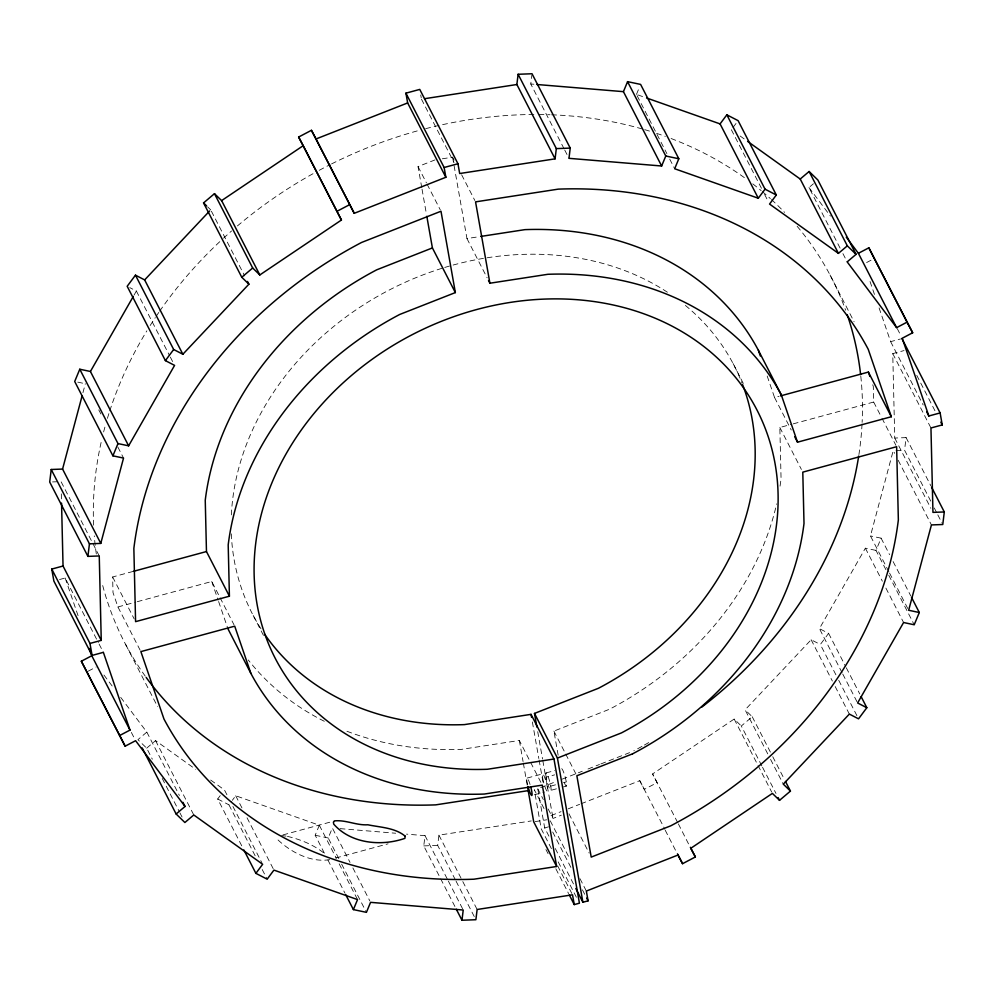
<?xml version="1.0" encoding="UTF-8"?>
<svg xmlns="http://www.w3.org/2000/svg" width="994" height="994" viewBox="0 0 994 994"><rect width="100%" height="100%" fill="white"/><g stroke="black" fill="none" stroke-linecap="round" stroke-linejoin="round"><path stroke-width="0.75" stroke-dasharray="4.97 3.73" d="M454.904 906.478L423.767 845.906L425.022 835.668L406.484 834.128M455.364 879.802L437.671 845.385L438.926 835.146L531.293 820.932M564.02 148.702L530.771 83.993L531.84 75.221M930.732 501.1L904.552 450.17L906.093 437.621L894.749 438.043L892.749 353.628L904.031 350.571M82.937 392.717L85.335 383.734M888.86 571.724L870.458 535.928L893.221 450.593L894.637 453.339M324.379 853.15L315.185 835.246L319.335 825.256L235.715 795.759L232.335 800.294M338.83 858.642L328.219 837.992L332.356 828.002L350.05 862.419M636.458 94.405L639.428 87.261M885.915 569.699L876.012 550.415L881.094 538.164L870.458 535.928M134.078 295.056L136.377 291.031L129.804 287.639M842.055 672.677L819.416 628.618L865.376 548.179L876.012 550.415M241.741 845.819L217.686 799.002L220.221 795.61M255.135 855.772L228.955 804.829L231.49 801.425M733.038 127.456L736.417 122.921M835.904 674.789L820.336 644.497L828.611 633.377L819.416 628.618M767.741 753.874L745.102 709.815L811.141 639.751L820.336 644.497M120.721 697.378L146.826 732.118L137.93 739.66L146.677 748.159L152.33 759.18M146.677 748.159L155.573 740.629L195.644 769.306M840.092 248.115L808.967 187.543L813.415 183.766M761.839 765.914L741.313 725.993L752.234 716.749L745.102 709.815M677.672 822.547L652.573 773.966L734.181 719.047L741.313 725.993M88.255 671.149L96.095 667.036M866.619 262.54L871.85 259.794M421.767 187.667L418.039 166.582L434.974 159.922M558.156 755.204L553.906 731.099L609.583 709.207A299.554 248.637 -27.2 0 0 776.649 503.883M548.924 836.165L544.687 827.903L537.766 788.751L554.987 781.98M562.169 779.159L582.26 771.257M588.001 769.008L599.481 764.485M600.91 763.926L629.612 752.644M550.999 815.589L561.026 811.651M568.183 808.843L579.639 804.332M581.068 803.773L639.763 780.688L644.348 789.348L657.158 782.626L652.573 773.966M548.166 808.992L553.024 818.435L561.337 815.167M879.081 307.904L890.636 341.65L900.502 338.966M59.516 579.539L65.157 578.011L98.406 642.72M140.179 650.25L117.926 606.949L113.005 592.586L112.633 576.98L133.482 571.326M767.194 376.043L774.55 397.513L779.023 396.308M117.926 606.949L135.793 602.103M137.284 601.693L211.747 581.502L219.401 596.388M780.041 486.116A299.554 248.637 -27.2 0 0 781.06 478.773L779.843 427.482L791.758 424.252M793.249 423.842L873.664 402.048L873.304 386.442L871.825 382.131M282.967 834.91L334.804 820.858M527.131 778.066L542.687 773.841M546.141 772.91L554.627 770.611M556.391 788.838L550.738 790.367A9.033 1.255 74.8 0 1 546.128 777.159L554.615 774.86M550.738 786.117L556.391 784.589M563.461 782.676L566.294 781.905M534.548 794.753L544.451 792.069M563.461 786.913L566.282 786.155M329.71 859.648C310.96 862.842 290.658 852.169 277.463 839.408L277.127 837.395M335.699 858.021L388.095 843.819M544.687 827.903L548.564 826.846M442.318 158.791L452.593 157.201L454.68 161.264M452.593 157.201L466.956 238.56L479.158 236.684M540.91 782.415L519.34 740.468L461.378 749.389A299.554 248.637 -27.2 0 1 343.564 729.931M535.145 821.591L546.688 819.814M52.533 481.928L58.211 481.717M896.054 450.481L904.552 450.17M423.767 845.906L437.671 845.385M530.771 83.993L533.865 84.241M340.085 828.636L395.674 833.233M281.563 835.668L286.048 836.078M77.743 382.131L83.819 383.411M315.185 835.246L328.219 837.992M287.452 836.389C300.871 839.495 314.104 845.024 324.827 853.771M637.899 94.915L645.118 97.462M217.686 799.002L228.955 804.829M740.108 136.004L745.127 139.582M210.666 780.066L224.445 789.932L227.986 796.815M207.634 206.864L210.691 209.846M808.967 187.543L830.412 216.071M103.935 675.038L113.254 687.45M897.271 328.616L900.8 335.5M916.766 375.359L935.863 412.522M890.636 341.65L923.178 404.98M842.924 253.619L847.174 261.882M892.749 353.628L930.956 427.979M830.027 274.965L854.094 321.783M906.093 437.621L930.856 485.805M934.273 507.984L937.106 513.5M937.814 514.867L942.063 523.13M894.749 438.043L930.831 508.257M873.664 402.048L881.318 416.933M882.013 418.288L895.929 445.349M731.348 129.729L761.777 188.922M764.597 194.426L768.138 201.31M898.166 460.222L931.428 524.931M881.094 538.164L889.58 554.689M893.121 561.573L910.802 595.99M889.568 573.091L908.665 610.266M888.748 575.203L914.219 624.766M637.166 95.784L666.887 153.61M669.72 159.115L674.665 168.744M865.376 548.179L882.361 581.217M885.902 588.1L903.583 622.517M774.55 397.513L791.249 430.004M779.843 427.482L801.4 469.429M733.087 363.555L743.512 383.858M828.611 633.377L845.596 666.415M846.304 667.794L859.748 693.949M842.763 674.056L857.623 702.969M838.725 680.294L858.543 718.836M564.729 150.069L568.978 158.332M811.141 639.751L832.363 681.052M835.196 686.556L849.348 714.09M752.234 716.749L772.04 755.303M772.748 756.683L784.067 778.712M770.574 759.379L783.309 784.154M461.638 174.795L474.859 200.515M421.481 99.189L454.022 162.519M762.547 767.293L775.991 793.448M734.181 719.047L771.679 792.019M466.956 238.56L487.122 277.798M418.039 166.582L426.389 182.821M427.085 184.176L440.292 209.883M678.38 823.927L690.78 848.317M639.763 780.688L664.874 829.269M665.234 830.251L677.97 855.039M553.906 731.099L565.027 752.756M565.723 754.098L576.16 774.401M568.966 813.8L589.131 853.051M537.766 788.751L543.32 799.549M544.029 808.582L534.312 789.696L541.221 828.834L551.844 849.497M550.266 820.845L569.363 858.021M579.974 878.671L586.348 891.059M552.701 832.003L571.798 869.178M582.409 889.829L585.242 895.333M555.298 848.553L573.687 884.349M558.206 861.885L576.607 897.681M557.659 865.898L571.811 893.432M545.942 849.522L548.067 853.647M555.857 868.793L568.593 893.581M211.399 211.213L244.661 275.922M438.926 835.146L477.132 909.485M456.06 881.181L475.877 919.723M425.022 835.668L447.66 879.727M448.369 881.094L463.229 910.007M136.377 291.031L169.626 355.74M170.334 357.119L173.167 362.624M253.221 615.472L263.646 635.775M220.096 597.742L234.012 624.816M352.882 867.924L369.855 900.962M341.663 864.146L366.426 912.343M319.335 825.256L336.307 858.294M339.14 863.798L357.542 899.595M98.779 409.888L100.903 414.026M117.876 447.064L123.542 458.072M327.921 860.034L344.906 893.072M235.715 795.759L242.785 809.526M247.034 817.789L273.213 868.719M232.931 806.457L261.944 862.904M112.633 576.98L134.19 618.939M262.217 869.539L267.162 879.181M99.251 555.957L61.044 481.618L61.119 484.687M125.753 644.684L157.599 706.647M155.573 740.629L193.78 814.968M146.826 732.118L179.38 795.448M99.114 644.1L103.364 652.35M162.233 778.451L179.218 811.489M179.926 812.868L182.051 816.993M131.357 732.441L134.898 739.325M870.036 281.513L875.068 296.175M211.747 581.502L218.121 600.115M218.618 601.544L227.924 628.742M65.157 578.011L78.725 617.609M537.717 731.683L542.55 759.081M542.811 760.596L553.024 818.435M532.374 721.967L538.823 758.497M539.096 760.012L543.395 784.365M420.735 95.002L421.232 97.797M422.028 189.171L426.55 214.779M519.34 740.468L523.068 761.553M523.329 763.069L527.317 785.658M61.33 493.894L61.479 500.032M527.541 784.403A9.033 1.255 74.8 0 1 527.329 778.153A9.033 1.255 74.8 0 1 530.759 786.925M561.685 768.697A9.033 1.255 74.8 0 1 565.114 776.799A9.033 1.255 74.8 0 1 566.481 786.043A9.033 1.255 74.8 0 1 563.287 779.544M860.792 376.167A397.712 330.107 -27.2 0 1 862.121 422.363M862.046 423.916A397.712 330.107 -27.2 0 1 858.928 454.544M648.722 742.58A397.712 330.107 -27.2 0 1 643.329 745.637M641.975 746.395A397.712 330.107 -27.2 0 1 633.849 750.793M145.261 676.156A397.712 330.107 -27.2 0 1 101.96 582.633M96.319 554.006A397.712 330.107 -27.2 0 1 94.281 535.89M93.61 525.155A397.712 330.107 -27.2 0 1 101.786 439.497M103.624 431.943A397.712 330.107 -27.2 0 1 105.662 424.401M107.414 418.375A397.712 330.107 -27.2 0 1 109.278 412.373M109.762 410.87A397.712 330.107 -27.2 0 1 146.851 330.853M150.169 325.523A397.712 330.107 -27.2 0 1 155.3 317.62M156.17 316.316A397.712 330.107 -27.2 0 1 158.816 312.414M159.711 311.122A397.712 330.107 -27.2 0 1 222.37 239.256M223.513 238.2A397.712 330.107 -27.2 0 1 231.577 230.968M237.429 225.924A397.712 330.107 -27.2 0 1 313.806 173.267M319.236 170.309A397.712 330.107 -27.2 0 1 330.157 164.619M331.536 163.923A397.712 330.107 -27.2 0 1 418.25 130.636M425.693 128.661A397.712 330.107 -27.2 0 1 537.406 114.496M538.984 114.509A397.712 330.107 -27.2 0 1 550.005 114.732M551.583 114.795A397.712 330.107 -27.2 0 1 643.242 129.232M644.733 129.667A397.712 330.107 -27.2 0 1 650.672 131.456M656.574 133.358A397.712 330.107 -27.2 0 1 665.334 136.377M671.099 138.514A397.712 330.107 -27.2 0 1 745.326 178.324M752.756 183.865A397.712 330.107 -27.2 0 1 761.143 190.587M762.311 191.569A397.712 330.107 -27.2 0 1 770.338 198.564M771.456 199.583A397.712 330.107 -27.2 0 1 784.601 212.381M797.126 226.272A397.712 330.107 -27.2 0 1 845.645 310.215M324.317 721.284A299.554 248.637 -27.2 0 1 248.264 659.954M546.128 777.159A9.033 1.255 74.8 0 1 548.439 777.395A9.033 1.255 74.8 0 1 550.738 790.367M261 628.804A270.989 224.93 -27.2 0 1 231.304 533.728M231.353 514.904A270.989 224.93 -27.2 0 1 443.299 267.895M444.753 267.448A270.989 224.93 -27.2 0 1 669.471 293.59M685.375 305.431A270.989 224.93 -27.2 0 1 742.096 383.237M542.674 778.091A9.033 1.255 74.8 0 0 547.284 791.299A9.033 1.255 74.8 0 0 544.985 778.327A9.033 1.255 74.8 0 0 542.674 778.091"/><path stroke-width="1.49" d="M51.228 469.491L89.448 543.83L100.779 543.407L62.572 469.069L51.228 469.491L49.7 482.04L87.907 556.379L99.251 555.957L101.251 640.372L89.969 643.429L51.763 569.077L63.044 566.021L61.553 503.101M87.907 556.379L89.448 543.83M128.624 445.821L90.417 371.483L79.781 369.234L117.988 443.585L128.624 445.821L174.584 365.382L165.389 360.623L127.182 286.284L135.457 275.164L173.664 349.503L182.859 354.249L248.898 284.185L241.766 277.251L203.559 202.9L214.468 193.668L252.687 268.007L259.819 274.953L341.427 220.034L298.635 137.035L311.445 130.313L354.237 213.312L445.859 177.28L407.652 102.941L405.925 93.163L419.754 89.41L457.961 163.749L459.688 173.528L555.074 158.854L516.868 84.515L518.122 74.277L532.026 73.755L570.233 148.094L568.978 158.332L661.644 165.998L665.781 156.008L627.574 81.657L640.608 84.403L678.815 158.754L674.665 168.744L758.285 198.241L765.045 189.171L726.838 114.819L720.078 123.902L758.285 198.241M264.454 633.986A270.989 224.93 -27.2 0 0 464.409 724.614L531.032 714.351L553.981 759.018L579.427 903.186L574.246 904.59L572.519 894.811L477.132 909.485L475.877 919.723L461.974 920.245L463.229 910.007L370.563 902.341L366.426 912.343L353.392 909.597L345.614 894.451M555.074 158.854L556.329 148.615L518.122 74.277M931.564 487.184L944.3 511.96L942.772 524.509L931.428 524.931L908.665 610.266L919.301 612.515L914.219 624.766L903.583 622.517L857.623 702.969L866.818 707.716L858.543 718.836L849.348 714.09L783.309 784.154L790.441 791.1L779.532 800.332L772.388 793.398L690.78 848.317L695.365 856.965L682.555 863.687L677.97 855.039L586.348 891.059L588.075 900.837L582.894 902.241L575.812 888.474M62.572 469.069L82.142 395.711M100.779 543.407L123.542 458.072L112.906 455.836L74.699 381.485L79.781 369.234M112.906 455.836L117.988 443.585M661.644 165.998L623.437 91.659L627.574 81.657M353.392 909.597L357.542 899.595L273.922 870.098L267.162 879.181L255.893 873.353L243.865 849.945M90.417 371.483L133.308 296.398M165.389 360.623L173.664 349.503M255.893 873.353L262.652 864.271L193.78 814.968L184.884 822.51L176.137 813.999L142.167 747.91M726.838 114.819L738.107 120.647L776.314 194.998L769.555 204.068L838.427 253.371L847.323 245.841L809.116 171.49L800.22 179.032L747.625 141.384M182.859 354.249L144.652 279.91L209.635 210.977M241.766 277.251L252.687 268.007M176.137 813.999L185.033 806.457L182.921 802.332M809.116 171.49L817.863 180.001L856.07 254.34L847.174 261.882L896.6 327.647L907.05 322.155L868.843 247.817L858.394 253.296L846.267 237.168M214.468 193.668L221.612 200.602L303.22 145.683L298.635 137.035M336.842 211.374L349.652 204.652M185.033 806.457L135.606 740.704L125.157 746.183L81.334 661.234L91.783 655.742L89.274 648.411M119.541 735.572L129.99 730.093L103.364 652.35L92.082 655.419L53.875 581.068L51.763 569.077M868.843 247.817L912.666 332.766L902.217 338.258L928.843 415.989L940.125 412.932L942.237 424.923L930.956 427.979L932.956 512.382L944.3 511.96M311.445 130.313L316.03 138.961L407.652 102.941M426.811 216.294L432.402 247.928L376.714 269.821A299.554 248.637 -27.2 0 0 205.249 500.243L206.466 551.546L229.415 596.201L135.582 621.648L133.855 548.427A397.712 330.107 -27.2 0 1 361.518 242.486L440.988 211.237L455.351 292.584L399.675 314.477A299.554 248.637 -27.2 0 0 228.198 544.911L229.415 596.201M536.909 727.111L534.486 713.419L598.487 688.258A270.989 224.93 -27.2 0 0 742.655 384.703M582.894 902.241L557.435 758.074L621.436 732.913A270.989 224.93 -27.2 0 0 705.541 347.838A270.989 224.93 -27.2 0 0 281.19 462.893A270.989 224.93 -27.2 0 0 487.358 769.269L553.981 759.018M405.925 93.163L444.132 167.501L457.961 163.749M133.482 571.326L206.466 551.546M780.514 395.898L868.383 372.079L891.332 416.734L797.511 442.181L794.728 436.764M424.5 98.717L516.868 84.515M480.686 236.448L524.931 229.639A299.554 248.637 -27.2 0 1 758.372 350.273L781.321 394.941L797.511 442.181M488.514 280.507L489.905 283.215L547.88 274.294A299.554 248.637 -27.2 0 1 781.321 394.941M528.249 790.628L435.707 804.867A397.712 330.107 -27.2 0 1 146.168 677.423M556.652 866.482L473.914 879.205A397.712 330.107 -27.2 0 1 163.973 719.035L140.875 651.604L234.708 626.17L250.886 673.41A299.554 248.637 -27.2 0 0 484.327 794.044L542.302 785.123L556.652 866.482L533.703 821.814L527.59 787.173M556.329 148.615L570.233 148.094M536.946 84.502L623.437 91.659M665.781 156.008L678.815 158.754M646.56 97.971L720.078 123.902M765.045 189.171L776.314 194.998M135.457 275.164L144.652 279.91M847.323 245.841L856.07 254.34M203.559 202.9L206.615 205.882M907.05 322.155L912.666 332.766M81.334 661.234L125.157 746.183M858.394 253.296L896.6 327.647M901.918 338.581L940.125 412.932M940.821 422.164L942.237 424.923M926.719 411.864L928.843 415.989M800.22 179.032L838.427 253.371M911.51 597.369L919.301 612.515M861.164 696.707L866.818 707.716M785.484 781.458L790.441 791.1M778.116 797.586L779.532 800.332M432.402 247.928L455.351 292.584M690.408 847.335L695.365 856.965M316.03 138.961L354.237 213.312M677.61 854.057L682.555 863.687M303.22 145.683L341.427 220.034M534.486 713.419L557.435 758.074M586.659 898.091L588.075 900.837M221.612 200.602L259.819 274.953M569.301 894.948L574.246 904.59M247.481 281.439L248.898 284.185M456.321 909.237L461.974 920.245M227.924 628.742L250.886 673.41M63.044 566.021L101.251 640.372M91.783 655.742L129.99 730.093M891.332 416.734L868.247 349.316A397.712 330.107 -27.2 0 0 558.293 189.133L475.554 201.869L489.905 283.215M868.383 372.079L869.862 376.391M758.372 350.273L760.335 356.001M444.132 167.501L445.859 177.28M531.032 714.351L531.566 717.395M89.969 643.429L92.082 655.419M530.759 786.925A9.033 1.255 74.8 0 1 531.728 795.523A9.033 1.255 74.8 0 1 528.1 786.652M847.199 314.626A397.712 330.107 -27.2 0 1 860.63 374.663M858.692 456.035A397.712 330.107 -27.2 0 1 701.677 707.206M405.204 836.178L404.881 838.364C381.497 846.515 350.957 843.831 333.736 824.15L333.4 822.125L334.804 820.858C345.962 819.801 356.535 825.542 367.867 824.784C380.391 827.406 394.978 827.667 405.204 836.178M632.532 753.862L576.855 775.755L591.219 857.101L670.689 825.852A397.712 330.107 -27.2 0 0 898.352 519.924L896.625 446.704L802.792 472.138L804.009 523.44A299.554 248.637 -27.2 0 1 632.532 753.862"/></g></svg>
